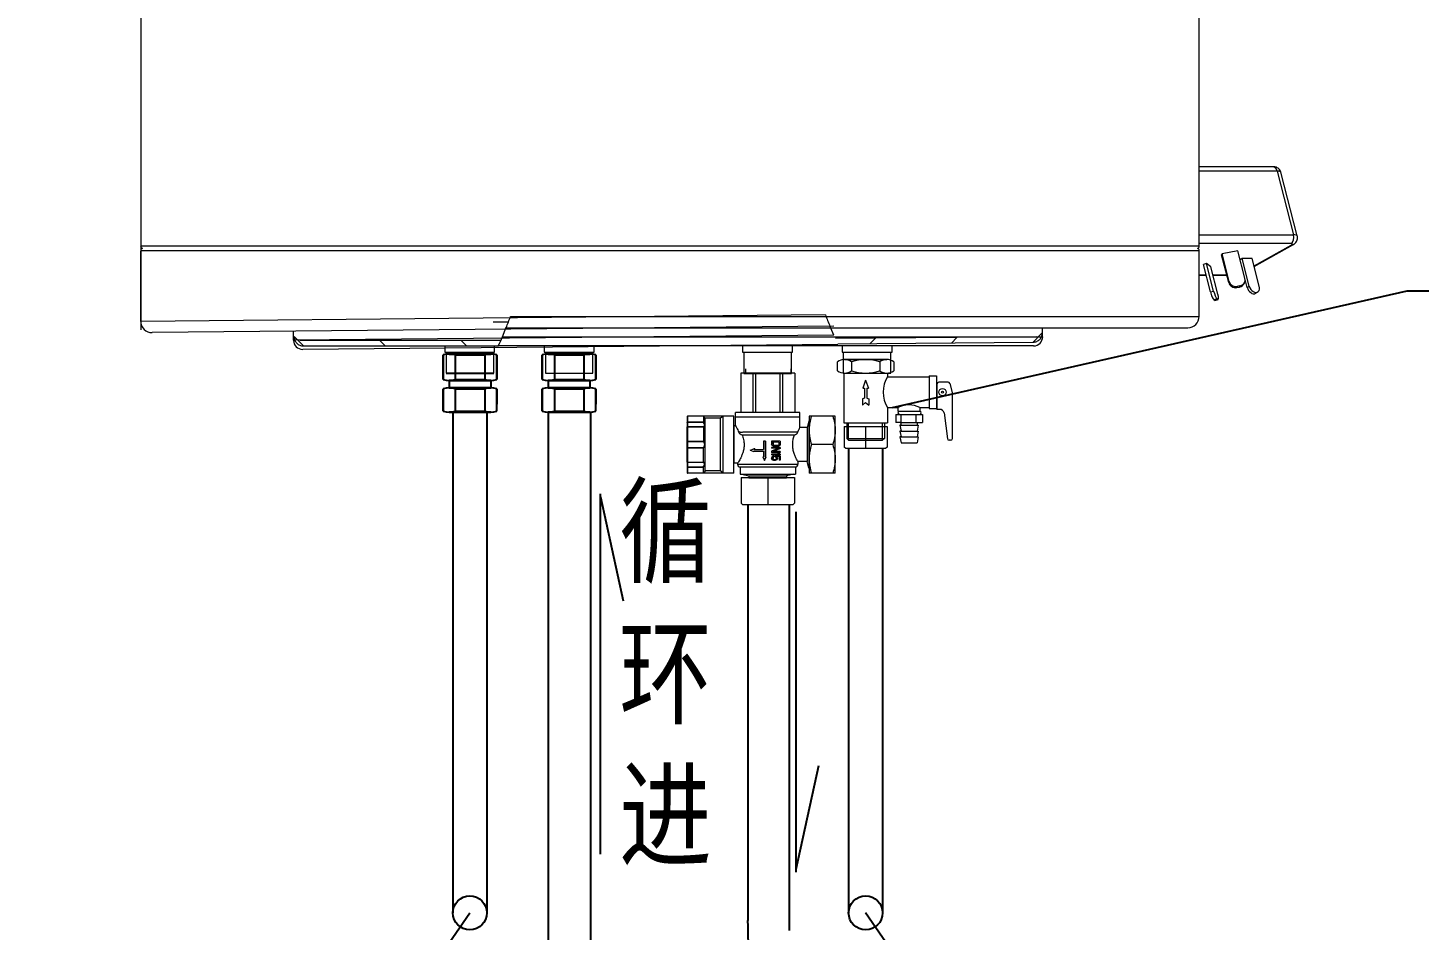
# Model space of a CAD drawing. Extents: x 27938 to 1507990, y 110129 to 923079.
# Drawn here: x 664140 to 668552, y 455730 to 458590 of the extents above; entities that cross this region are included whole.
import ezdxf

# ---------------------------------------------------------------- set-up
doc = ezdxf.new("R2010")
doc.units = 0
doc.header["$LTSCALE"] = 1000
doc.header["$MEASUREMENT"] = 0
doc.linetypes.add('CENTER', pattern=[50.8, 31.75, -6.35, 6.35, -6.35])
doc.linetypes.add('HIDDEN', pattern=[0.375, 0.25, -0.125])
for name, color, linetype in [('$TD_AUDIT_GENERATED_(2BA)', 7, 'Continuous'), ('$TD_AUDIT_GENERATED_(327)', 7, 'Continuous'), ('02___PRT_ALL_AXES', 7, 'Continuous'), ('3', 3, 'CENTER'), ('DEFAULT_2', 8, 'HIDDEN'), ('G1／2外丝循环热管', 7, 'Continuous'), ('TWT_TEXT', 7, 'Continuous'), ('三线漏电10A-2M', 7, 'Continuous'), ('太阳能', 252, 'Continuous'), ('实线层', 7, 'Continuous'), ('进出水斜面接头', 7, 'Continuous')]:
    doc.layers.add(name, color=color, linetype=linetype)
for name, color, linetype, lineweight in [('CAXA0', 7, 'Continuous', 70), ('细实线', 3, 'Continuous', 15), ('轮廓线', 7, 'Continuous', 40)]:
    doc.layers.add(name, color=color, linetype=linetype, lineweight=lineweight)
doc.styles.add('_TWT_DIM', font='', dxfattribs={"width": 0.8, "height": 3.5})
doc.styles.get('_TWT_DIM').set_extended_font_data('FangSong_GB2312')

# ---------------------------------------------------------------- blocks, each defined once
blk = doc.blocks.new('接头1')
at = {"layer": '太阳能', "color": 0, "linetype": 'ByBlock', "lineweight": -3, "ltscale": 100}
for p, q in [((-8.04, -0.48), (8.04, -0.48)), ((-8.04, -0.48), (-8.04, -13.86)), ((8.04, -0.48), (8.04, -13.86)), ((-11.3, -14.34), (-11.3, -18.28)), ((-8.04, -13.86), (8.04, -13.86)), ((11.3, -14.34), (11.3, -18.28)), ((-8.04, -18.77), (8.04, -18.77)), ((-8.04, -18.77), (-8.04, -31.03)), ((8.04, -18.77), (8.04, -31.03)), ((-8.04, -31.03), (8.04, -31.03))]:
    blk.add_line(p, q, dxfattribs=at)
for points in [[(-11.3, 0), (11.3, 0)], [(11.3, 0), (-11.3, 0)], [(-14.56, -13.86), (-14.56, -0.48)], [(-14.56, -0.48), (-14.56, -13.86)], [(14.56, -0.48), (14.56, -13.86)], [(14.56, -13.86), (14.56, -0.48)], [(11.3, -14.34), (-11.3, -14.34)], [(-11.3, -14.34), (11.3, -14.34)], [(-14.56, -31.03), (-14.56, -18.77)], [(-14.56, -18.77), (-14.56, -31.03)], [(-11.3, -18.28), (11.3, -18.28)], [(-11.3, -18.28), (11.3, -18.28)], [(11.3, -18.28), (-11.3, -18.28)], [(14.56, -18.77), (14.56, -27.19)], [(14.56, -31.03), (14.56, -18.77)], [(11.3, -31.52), (-11.3, -31.52)], [(-11.3, -31.52), (11.3, -31.52)]]:
    blk.add_lwpolyline(points, dxfattribs=at)
for centre, start, end in [((-11.3, -11.2), 73.08666, 106.91334), ((11.3, -11.2), 73.08666, 106.91334), ((-11.3, -3.14), 253.08666, 286.91334), ((11.3, -3.14), 253.08666, 286.91334), ((-11.3, -29.48), 73.08666, 106.91334), ((11.3, -29.48), 73.08666, 106.91334), ((-11.3, -20.32), 253.08666, 286.91334), ((11.3, -20.32), 253.08666, 286.91334)]:
    blk.add_arc(centre, 11.2, start, end, dxfattribs=at)

msp = doc.modelspace()

# ---------------------------------------------------------------- hatches: boundary and pattern name
at = {"layer": '$TD_AUDIT_GENERATED_(327)', "lineweight": 0}
h = msp.add_hatch(dxfattribs=at)
h.set_pattern_fill('LINE', color=0, scale=57.539569, angle=135, style=0)
h.set_pattern_definition([(135, (661091.37, 455562.7), (-129.18, -129.18), [])])
edge = h.paths.add_edge_path()
edge.add_line((665002.7, 457600.2), (665002.7, 457654.1))
edge.add_line((665002.7, 457654.1), (664984.7, 457654.1))
edge.add_line((664984.7, 457654.1), (664984.7, 457611))
edge.add_spline(control_points=[(664984.7, 457611), (664984.7, 457609.1), (664984.9, 457607.2), (664985.7, 457603.5), (664986.2, 457601.7), (664987.7, 457598.2), (664988.5, 457596.6), (664990.6, 457593.4), (664991.8, 457592), (664994.5, 457589.3), (664996, 457588.1), (664999.1, 457586), (665000.8, 457585.1), (665004.3, 457583.7), (665006.1, 457583.1), (665009.8, 457582.4), (665011.6, 457582.2), (665013.5, 457582.2)], knot_values=[0, 0, 0, 0, 0.125, 0.125, 0.25, 0.25, 0.375, 0.375, 0.5, 0.5, 0.625, 0.625, 0.75, 0.75, 0.875, 0.875, 1, 1, 1, 1], degree=3, periodic=0)
edge.add_line((665013.5, 457582.2), (665632, 457582.2))
edge.add_arc((664400.5, 458147.7), 1355.1, 335.3342, 336.1681)
edge.add_line((665640.1, 457600.2), (665002.7, 457600.2))
h = msp.add_hatch(dxfattribs=at)
h.set_pattern_fill('LINE', color=0, scale=57.539569, angle=135, style=0)
h.set_pattern_definition([(45.5408, (671268.26, 455610.72), (130.3935, -127.955), [])])
edge = h.paths.add_edge_path()
edge.add_line((667337.8, 457611.2), (667337.3, 457665.1))
edge.add_line((667337.3, 457665.1), (667355.3, 457665.3))
edge.add_line((667355.3, 457665.3), (667355.7, 457622.2))
edge.add_spline(control_points=[(667355.7, 457622.2), (667355.7, 457620.3), (667355.6, 457618.4), (667354.9, 457614.7), (667354.3, 457612.9), (667352.9, 457609.4), (667352.1, 457607.7), (667350, 457604.6), (667348.8, 457603.1), (667346.2, 457600.4), (667344.7, 457599.2), (667341.6, 457597.1), (667339.9, 457596.2), (667336.5, 457594.7), (667334.6, 457594.1), (667331, 457593.3), (667329.1, 457593.1), (667327.2, 457593.1)], knot_values=[0, 0, 0, 0, 0.125, 0.125, 0.25, 0.25, 0.375, 0.375, 0.5, 0.5, 0.625, 0.625, 0.75, 0.75, 0.875, 0.875, 1, 1, 1, 1], degree=3, periodic=0)
edge.add_line((667327.2, 457593.1), (666708.8, 457587.3))
edge.add_arc((667934.8, 458164.4), 1355.1, 204.3727, 205.2065, ccw=False)
edge.add_line((666700.5, 457605.2), (667337.8, 457611.2))

# ---------------------------------------------------------------- linework, layer by layer
at = {"layer": '$TD_AUDIT_GENERATED_(2BA)', "color": 0, "lineweight": 0}
for p, q in [((665781, 457495.9), (665932, 457495.9)), ((666725.5, 457495.9), (666876.6, 457495.9))]:
    msp.add_line(p, q, dxfattribs=at)
for centre, start, end in [((667934.8, 458164.4), 200.9255, 202.5565), ((664400.5, 458147.7), 337.9842, 339.6152)]:
    msp.add_arc(centre, 1355.1, start, end, dxfattribs=at)
at = {"layer": '$TD_AUDIT_GENERATED_(327)', "color": 0, "lineweight": 0}
for p, q in [((665662.2, 457657.7), (665615.5, 457657.7)), ((665644.8, 457611), (665657.2, 457641.1)), ((666695.7, 457615.9), (666683, 457645.9)), ((667357.8, 457611), (667357.8, 457639.7)), ((664982.7, 457599.8), (664982.5, 457628.5)), ((666695.7, 457615.9), (664982.7, 457599.8)), ((665002.7, 457600.2), (665640.1, 457600.2)), ((665644.8, 457611), (667357.8, 457611)), ((667337.8, 457611.2), (666700.5, 457605.2)), ((667327.2, 457593.1), (666708.8, 457587.3)), ((665011.8, 457571.3), (666708.8, 457587.3)), ((665013.5, 457582.2), (665632, 457582.2)), ((667329.1, 457582.2), (665632, 457582.2))]:
    msp.add_line(p, q, dxfattribs=at)
for centre, radius, start, end in [((665011.5, 457600), 28.8, 180.5408, 270.5408), ((664400.5, 458147.7), 1355.1, 335.3342, 336.6658), ((667329.1, 457611), 28.8, 270, 0)]:
    msp.add_arc(centre, radius, start, end, dxfattribs=at)
for points in [[(664984.7, 457611), (664984.7, 457609.1), (664984.9, 457607.2), (664985.7, 457603.5), (664986.2, 457601.7), (664987.7, 457598.2), (664988.5, 457596.6), (664990.6, 457593.4), (664991.8, 457592), (664994.5, 457589.3), (664996, 457588.1), (664999.1, 457586), (665000.8, 457585.1), (665004.3, 457583.7), (665006.1, 457583.1), (665009.8, 457582.4), (665011.6, 457582.2), (665013.5, 457582.2)], [(667355.7, 457622.2), (667355.7, 457620.3), (667355.6, 457618.4), (667354.9, 457614.7), (667354.3, 457612.9), (667352.9, 457609.4), (667352.1, 457607.7), (667350, 457604.6), (667348.8, 457603.1), (667346.2, 457600.4), (667344.7, 457599.2), (667341.6, 457597.1), (667339.9, 457596.2), (667336.5, 457594.7), (667334.6, 457594.1), (667331, 457593.3), (667329.1, 457593.1), (667327.2, 457593.1)]]:
    msp.add_open_spline(points, degree=3, knots=[0, 0, 0, 0, 0.125, 0.125, 0.25, 0.25, 0.375, 0.375, 0.5, 0.5, 0.625, 0.625, 0.75, 0.75, 0.875, 0.875, 1, 1, 1, 1], dxfattribs=at)
at = {"color": 0, "ltscale": 9}
for p, q in [((666881.9, 457386.6), (668513.9, 457756.5)), ((668513.8, 457756.5), (671881.7, 457756.5))]:
    msp.add_line(p, q, dxfattribs=at)
at = {"color": 0, "lineweight": 0}
for p, q in [((666707.5, 457503.5), (666707.5, 457531.5)), ((666729.8, 457539.1), (666863.3, 457539.1)), ((666752, 457531.5), (666752, 457503.5)), ((666841.1, 457531.5), (666841.1, 457503.5)), ((666885.6, 457531.5), (666885.6, 457503.5)), ((666727.5, 457496), (666727.5, 457337.7)), ((666729.8, 457495.9), (666863.3, 457495.9)), ((666796.5, 457473.2), (666787.9, 457448.4)), ((666796.5, 457473.2), (666805.2, 457448.4)), ((666865.6, 457496), (666865.6, 457484.4)), ((666865.6, 457484.4), (666997.9, 457484.4)), ((666997.9, 457487.3), (666997.9, 457484.4)), ((666997.9, 457487.3), (667020.9, 457487.3)), ((666997.9, 457484.4), (666997.9, 457383.7)), ((667020.9, 457487.3), (667020.9, 457383.7)), ((667022.3, 457461.4), (667022.3, 457380.8)), ((667058.1, 457467.1), (667028.1, 457467.1)), ((667063.7, 457462.7), (667071.8, 457429.7)), ((666793.1, 457416.8), (666786.8, 457413.9)), ((666786.8, 457413.9), (666786.8, 457393.8)), ((666787.9, 457448.4), (666793.1, 457448.4)), ((666793.1, 457448.4), (666793.1, 457416.8)), ((666800, 457448.4), (666805.2, 457448.4)), ((666800, 457448.4), (666800, 457416.8)), ((666800, 457416.8), (666806.3, 457413.9)), ((666806.3, 457413.9), (666806.3, 457393.8)), ((667071.8, 457343.1), (667071.8, 457429.7)), ((666796.5, 457402.4), (666786.8, 457393.8)), ((666796.5, 457402.4), (666806.3, 457393.8)), ((666865.6, 457386.6), (666898.3, 457386.6)), ((666865.6, 457386.6), (666865.6, 457337.7)), ((666898.3, 457375.1), (666960.2, 457375.1)), ((666957.6, 457375.1), (666968.7, 457375.1)), ((666968.9, 457386.6), (666997.9, 457386.6)), ((666997.9, 457383.7), (667020.9, 457383.7)), ((667031.5, 457380.8), (667022.3, 457380.8)), ((667045.5, 457370.2), (667055.7, 457288)), ((666727.5, 457337.7), (666739.9, 457337.7)), ((666737, 457337.7), (666865.6, 457337.7)), ((666737, 457337.7), (666737, 457288.8)), ((666856.1, 457337.7), (666856.1, 457288.8)), ((666892.2, 457364.2), (666892.2, 457339.5)), ((666892.2, 457364.2), (666908.6, 457364.2)), ((666906, 457339.5), (666892.2, 457339.5)), ((666905.4, 457330.3), (666908.9, 457311.9)), ((666908.6, 457330.3), (666905.4, 457330.3)), ((666906, 457339.5), (666957.2, 457339.5)), ((666908.6, 457364.2), (666908.6, 457330.3)), ((666908.6, 457364.2), (666954.6, 457364.2)), ((666908.6, 457330.3), (666959.8, 457330.3)), ((666954.6, 457364.2), (666977.1, 457364.2)), ((666955.6, 457364.2), (666955.6, 457339.5)), ((666957.2, 457339.5), (666977.1, 457339.5)), ((666963, 457330.3), (666959.5, 457311.9)), ((666959.8, 457339.5), (666959.8, 457330.3)), ((666959.8, 457330.3), (666963, 457330.3)), ((666977.1, 457364.2), (666977.1, 457339.5)), ((667071.8, 457288.8), (667071.8, 457343.1)), ((666742.7, 457283), (666737, 457288.8)), ((666737, 457288.8), (666856.1, 457288.8)), ((666742.7, 457283), (666850.3, 457283)), ((666856.1, 457288.8), (666850.3, 457283)), ((666905.4, 457311.9), (666908.9, 457293.4)), ((666908.9, 457311.9), (666905.4, 457311.9)), ((666908.9, 457293.4), (666905.4, 457293.4)), ((666905.4, 457293.4), (666908.9, 457275)), ((666908.9, 457311.9), (666959.5, 457311.9)), ((666908.9, 457293.4), (666959.5, 457293.4)), ((666963, 457311.9), (666959.5, 457293.4)), ((666959.5, 457311.9), (666963, 457311.9)), ((666959.5, 457293.4), (666963, 457293.4)), ((666963, 457293.4), (666959.5, 457275)), ((667066, 457283), (667061.4, 457283)), ((666908.9, 457275), (666959.5, 457275))]:
    msp.add_line(p, q, dxfattribs=at)
at = {"color": 7, "lineweight": 0}
for p, q in [((666400.7, 457495.9), (666400.7, 457371.2)), ((666571.8, 457495.9), (666400.7, 457495.9)), ((666439.2, 457495.9), (666439.2, 457371.2)), ((666447.8, 457495.9), (666447.8, 457371.2)), ((666524.8, 457495.9), (666524.8, 457371.2)), ((666533.3, 457495.9), (666533.3, 457371.2)), ((666571.8, 457495.9), (666571.8, 457371.2)), ((666231.2, 457358.1), (666231.2, 457324.9)), ((666231.2, 457213.4), (666231.2, 457324.9)), ((666232.3, 457326), (666232.3, 457338.4)), ((666232.9, 457339), (666232.9, 457359.8)), ((666282.1, 457340.1), (666232.9, 457340.1)), ((666281.6, 457339), (666232.9, 457339)), ((666232.9, 457326.1), (666281.7, 457326.1)), ((666232.9, 457278.3), (666232.9, 457326.1)), ((666232.9, 457325.7), (666282.1, 457325.7)), ((666281.6, 457339), (666282.1, 457340.1)), ((666281.7, 457326.1), (666281.8, 457326.1)), ((666282, 457325.9), (666282.1, 457325.7)), ((666282.2, 457340.2), (666282.1, 457340.1)), ((666282.1, 457325.7), (666282.2, 457325.5)), ((666344.5, 457359.5), (666282.2, 457359.5)), ((666287.8, 457352.5), (666282.2, 457359.5)), ((666282.2, 457359.5), (666282.2, 457340.2)), ((666282.2, 457325.5), (666282.2, 457279.5)), ((666282.9, 457325.9), (666282.9, 457325.9)), ((666336, 457352.5), (666287.8, 457352.5)), ((666287.8, 457185.7), (666287.8, 457352.5)), ((666344.5, 457359.5), (666336, 457352.5)), ((666336, 457185.7), (666336, 457352.5)), ((666344.5, 457178.7), (666344.5, 457359.5)), ((666616.7, 457344.1), (666611, 457323)), ((666616.7, 457344.1), (666616.7, 457194.2)), ((666617.2, 457359.8), (666617.2, 457178.4)), ((666700, 457359.8), (666617.2, 457359.8)), ((666700, 457178.4), (666700, 457359.8)), ((666398.7, 457308.6), (666394.3, 457308.6)), ((666405.1, 457300.3), (666571.1, 457300.3)), ((666565.7, 457308.5), (666406.7, 457308.5)), ((666565.8, 457308.5), (666565.7, 457308.5)), ((666573.7, 457308.5), (666565.8, 457308.5)), ((666581.5, 457308.6), (666573.7, 457308.5)), ((666611, 457323), (666588.3, 457323)), ((666611, 457323), (666611, 457215.3)), ((666232.3, 457260.4), (666232.3, 457277.9)), ((666282.1, 457279.3), (666232.9, 457279.3)), ((666281.6, 457278.3), (666232.9, 457278.3)), ((666232.9, 457260), (666281.6, 457260)), ((666232.9, 457212.2), (666232.9, 457260)), ((666232.9, 457258.9), (666282.1, 457258.9)), ((666282.2, 457279.5), (666282.1, 457279.3)), ((666282.1, 457258.9), (666282.2, 457258.7)), ((666282.2, 457212.8), (666282.2, 457258.7)), ((666430.4, 457251.4), (666442.5, 457255.9)), ((666430.4, 457251.4), (666442.5, 457247)), ((666444.9, 457255.9), (666442.5, 457255.9)), ((666442.5, 457255.9), (666442.5, 457254)), ((666442.5, 457254), (666473.1, 457254)), ((666442.5, 457248.9), (666473.1, 457248.9)), ((666442.5, 457248.9), (666442.5, 457247)), ((666444.9, 457247), (666442.5, 457247)), ((666444.9, 457255.9), (666444.9, 457254)), ((666444.9, 457248.9), (666444.9, 457247)), ((666478.9, 457279.6), (666473.1, 457279.6)), ((666473.1, 457279.6), (666473.1, 457254)), ((666473.1, 457248.9), (666473.1, 457230.5)), ((666478.5, 457279.6), (666478.5, 457230.5)), ((666478.9, 457279.6), (666478.9, 457230.5)), ((666498.2, 457279.6), (666498.2, 457270.1)), ((666525.9, 457279.6), (666498.2, 457279.6)), ((666498.7, 457268.1), (666498.2, 457270.1)), ((666498.2, 457260.5), (666498.2, 457258.1)), ((666525.9, 457260.5), (666498.2, 457260.5)), ((666521.7, 457258.1), (666498.2, 457258.1)), ((666521.7, 457258.1), (666498.2, 457248.1)), ((666498.2, 457248.1), (666498.2, 457244.5)), ((666525.9, 457244.5), (666498.2, 457244.5)), ((666498.2, 457239), (666498.2, 457236.6)), ((666520.6, 457239), (666498.2, 457239)), ((666525.9, 457236.6), (666498.2, 457236.6)), ((666499.9, 457266.5), (666498.7, 457268.1)), ((666502.2, 457264.9), (666499.9, 457266.5)), ((666501.6, 457277.2), (666501.6, 457270.1)), ((666521.7, 457277.2), (666501.6, 457277.2)), ((666502.2, 457268.5), (666501.6, 457270.1)), ((666503.6, 457270.1), (666501.6, 457270.1)), ((666503.3, 457267.3), (666502.2, 457268.5)), ((666504.2, 457268.5), (666502.2, 457268.5)), ((666504.5, 457264.1), (666502.2, 457264.9)), ((666525.2, 457256.9), (666502.2, 457246.9)), ((666525.9, 457246.9), (666502.2, 457246.9)), ((666505.1, 457266.5), (666503.3, 457267.3)), ((666505.3, 457267.3), (666503.3, 457267.3)), ((666503.6, 457277.2), (666503.6, 457270.1)), ((666504.2, 457268.5), (666503.6, 457270.1)), ((666505.3, 457267.3), (666504.2, 457268.5)), ((666525.9, 457256.9), (666504.2, 457246.9)), ((666507.4, 457263.7), (666504.5, 457264.1)), ((666507.4, 457266.1), (666505.1, 457266.5)), ((666506.9, 457266.5), (666505.1, 457266.5)), ((666506.9, 457266.5), (666505.3, 457267.3)), ((666509.1, 457266.1), (666506.9, 457266.5)), ((666516, 457266.1), (666507.4, 457266.1)), ((666517.2, 457263.7), (666507.4, 457263.7)), ((666518.3, 457266.5), (666516, 457266.1)), ((666518.9, 457264.1), (666516, 457263.7)), ((666520.6, 457239), (666516.6, 457241.4)), ((666522.1, 457241.4), (666516.6, 457241.4)), ((666519.9, 457264.1), (666517.2, 457263.7)), ((666520, 457267.3), (666518.3, 457266.5)), ((666521.2, 457264.9), (666518.9, 457264.1)), ((666519.9, 457264.1), (666518.9, 457264.1)), ((666522.1, 457264.9), (666519.9, 457264.1)), ((666521.2, 457268.5), (666520, 457267.3)), ((666521.7, 457270.1), (666521.2, 457268.5)), ((666523.5, 457266.5), (666521.2, 457264.9)), ((666522.1, 457264.9), (666521.2, 457264.9)), ((666525.2, 457239), (666521.2, 457241.4)), ((666521.7, 457277.2), (666521.7, 457270.1)), ((666524.3, 457266.5), (666522.1, 457264.9)), ((666525.9, 457239), (666522.1, 457241.4)), ((666524.6, 457268.1), (666523.5, 457266.5)), ((666524.3, 457266.5), (666523.5, 457266.5)), ((666525.3, 457268.1), (666524.3, 457266.5)), ((666525.2, 457270.1), (666524.6, 457268.1)), ((666525.3, 457268.1), (666524.6, 457268.1)), ((666525.2, 457279.6), (666525.2, 457270.1)), ((666525.9, 457270.1), (666525.2, 457270.1)), ((666525.2, 457260.5), (666525.2, 457256.9)), ((666525.9, 457256.9), (666525.2, 457256.9)), ((666525.2, 457246.9), (666525.2, 457244.5)), ((666525.9, 457239), (666525.2, 457239)), ((666525.2, 457239), (666525.2, 457236.6)), ((666525.9, 457270.1), (666525.3, 457268.1)), ((666525.9, 457279.6), (666525.9, 457270.1)), ((666525.9, 457260.5), (666525.9, 457256.9)), ((666525.9, 457246.9), (666525.9, 457244.5)), ((666525.9, 457239), (666525.9, 457236.6)), ((666692.3, 457269.1), (666624.9, 457269.1)), ((666231.2, 457213.4), (666231.2, 457180.1)), ((666232.3, 457199.9), (666232.3, 457212.2)), ((666282.1, 457212.6), (666232.9, 457212.6)), ((666281.7, 457212.2), (666232.9, 457212.2)), ((666232.9, 457199.2), (666281.6, 457199.2)), ((666232.9, 457178.4), (666232.9, 457199.2)), ((666232.9, 457198.2), (666282.1, 457198.2)), ((666281.6, 457199.2), (666282.1, 457198.2)), ((666281.7, 457212.2), (666281.8, 457212.2)), ((666282, 457212.3), (666282.1, 457212.6)), ((666282.2, 457212.8), (666282.1, 457212.6)), ((666282.1, 457198.2), (666282.2, 457198)), ((666282.2, 457178.7), (666282.2, 457198)), ((666282.9, 457212.3), (666282.9, 457212.3)), ((666390.7, 457209.9), (666390.7, 457206.7)), ((666390.7, 457206.7), (666581.8, 457206.7)), ((666398.4, 457198.3), (666574.1, 457198.3)), ((666398.4, 457198.3), (666398.4, 457175.6)), ((666471.1, 457230.5), (666473.1, 457230.5)), ((666471.1, 457230.5), (666475.8, 457219.1)), ((666475.8, 457219.1), (666480.5, 457230.5)), ((666476.4, 457219.1), (666475.8, 457219.1)), ((666476.4, 457219.1), (666480.8, 457230.5)), ((666480.8, 457230.5), (666478.5, 457230.5)), ((666498.7, 457229.4), (666498.2, 457227.4)), ((666498.2, 457227.4), (666498.2, 457225)), ((666498.7, 457223), (666498.2, 457225)), ((666500.5, 457231.4), (666498.7, 457229.4)), ((666500.5, 457221), (666498.7, 457223)), ((666502.8, 457232.6), (666500.5, 457231.4)), ((666502.8, 457219.8), (666500.5, 457221)), ((666501.6, 457229), (666501, 457227.4)), ((666503.1, 457227.4), (666501, 457227.4)), ((666501, 457227.4), (666501, 457225)), ((666501.6, 457223.4), (666501, 457225)), ((666503.1, 457225), (666501, 457225)), ((666502.8, 457230.2), (666501.6, 457229)), ((666503.6, 457229), (666501.6, 457229)), ((666502.8, 457222.2), (666501.6, 457223.4)), ((666503.6, 457223.4), (666501.6, 457223.4)), ((666505.1, 457233.4), (666502.8, 457232.6)), ((666505.1, 457231), (666502.8, 457230.2)), ((666504.7, 457230.2), (666502.8, 457230.2)), ((666504.5, 457221.4), (666502.8, 457222.2)), ((666504.7, 457222.2), (666502.8, 457222.2)), ((666505.6, 457219), (666502.8, 457219.8)), ((666503.6, 457229), (666503.1, 457227.4)), ((666503.1, 457227.4), (666503.1, 457225)), ((666503.6, 457223.4), (666503.1, 457225)), ((666504.7, 457230.2), (666503.6, 457229)), ((666504.7, 457222.2), (666503.6, 457223.4)), ((666506.2, 457221), (666504.5, 457221.4)), ((666506.3, 457221.4), (666504.5, 457221.4)), ((666506.9, 457231), (666504.7, 457230.2)), ((666506.3, 457221.4), (666504.7, 457222.2)), ((666506.9, 457233.4), (666505.1, 457233.4)), ((666505.1, 457233.4), (666505.1, 457231)), ((666506.9, 457231), (666505.1, 457231)), ((666509.6, 457219), (666505.6, 457219)), ((666507.4, 457221), (666506.2, 457221)), ((666507.7, 457221.1), (666506.3, 457221.4)), ((666506.9, 457233.4), (666506.9, 457231)), ((666509.1, 457221.4), (666507.4, 457221)), ((666510.8, 457219.8), (666507.9, 457219)), ((666510.8, 457222.2), (666509.1, 457221.4)), ((666512.3, 457219.8), (666509.6, 457219)), ((666525.9, 457233.4), (666510.2, 457233.4)), ((666510.2, 457233.4), (666510.2, 457230.6)), ((666512, 457229), (666510.2, 457230.6)), ((666512, 457223.4), (666510.8, 457222.2)), ((666513.1, 457221), (666510.8, 457219.8)), ((666512.3, 457219.8), (666510.8, 457219.8)), ((666512.5, 457227.4), (666512, 457229)), ((666512.5, 457225), (666512, 457223.4)), ((666514.5, 457221), (666512.3, 457219.8)), ((666512.5, 457227.4), (666512.5, 457225)), ((666522.3, 457231.4), (666513.1, 457231.4)), ((666514.8, 457229.4), (666513.1, 457231.4)), ((666514.8, 457223), (666513.1, 457221)), ((666514.5, 457221), (666513.1, 457221)), ((666516.1, 457229.4), (666514.5, 457231.4)), ((666516.1, 457223), (666514.5, 457221)), ((666516.1, 457229.4), (666514.8, 457229.4)), ((666515.4, 457227.4), (666514.8, 457229.4)), ((666515.4, 457225), (666514.8, 457223)), ((666516.1, 457223), (666514.8, 457223)), ((666516.7, 457227.4), (666515.4, 457227.4)), ((666515.4, 457227.4), (666515.4, 457225)), ((666516.7, 457225), (666515.4, 457225)), ((666516.7, 457227.4), (666516.1, 457229.4)), ((666516.7, 457225), (666516.1, 457223)), ((666516.7, 457227.4), (666516.7, 457225)), ((666522.3, 457231.4), (666522.3, 457219.8)), ((666525.9, 457219.8), (666522.3, 457219.8)), ((666525.2, 457233.4), (666525.2, 457219.8)), ((666525.9, 457233.4), (666525.9, 457219.8)), ((666574.1, 457198.3), (666574.1, 457175.6)), ((666581.8, 457215.3), (666581.8, 457206.7)), ((666611, 457215.3), (666581.8, 457215.3)), ((666616.7, 457194.2), (666611, 457215.3)), ((666287.8, 457185.7), (666282.2, 457178.7)), ((666344.5, 457178.7), (666282.2, 457178.7)), ((666336, 457185.7), (666287.8, 457185.7)), ((666344.5, 457178.7), (666336, 457185.7)), ((666404.1, 457175.6), (666426.7, 457169.9)), ((666426.7, 457169.9), (666545.8, 457169.9)), ((666426.7, 457169.9), (666426.7, 457164.2)), ((666426.7, 457164.2), (666545.8, 457164.2)), ((666568.5, 457175.6), (666545.8, 457169.9)), ((666545.8, 457169.9), (666545.8, 457164.2)), ((666700, 457178.4), (666617.2, 457178.4))]:
    msp.add_line(p, q, dxfattribs=at)
at = {"color": 0, "lineweight": 0, "ltscale": 0.5}
for p, q in [((666898.3, 457386.6), (666898.3, 457375.1)), ((666968.7, 457386.6), (666968.7, 457375.1))]:
    msp.add_line(p, q, dxfattribs=at)
at = {"color": 7, "lineweight": 0}
for points in [[(666231.2, 457324.9), (666231.2, 457325.2), (666231.4, 457325.5), (666231.6, 457325.8), (666231.9, 457325.9), (666232.1, 457326), (666232.4, 457326.1), (666232.7, 457326.1), (666232.9, 457326.1)], [(666281.8, 457326.1), (666282.3, 457326), (666282.9, 457325.9)], [(666232.9, 457212.2), (666232.7, 457212.2), (666232.4, 457212.2), (666232.1, 457212.2), (666231.8, 457212.3), (666231.6, 457212.5), (666231.4, 457212.7), (666231.2, 457213), (666231.2, 457213.4)], [(666282.9, 457212.3), (666282.3, 457212.3), (666281.8, 457212.2)]]:
    msp.add_lwpolyline(points, dxfattribs=at)
at = {"color": 0, "lineweight": 0}
for radius in [11.5, 2.88]:
    msp.add_circle((667040.1, 457435.5), radius, dxfattribs=at)
for centre, radius, start, end in [((666729.8, 457502.6), 36.5, 52.3965, 127.6035), ((666729.8, 457532.4), 36.5, 232.3965, 307.6035), ((666796.5, 457404.5), 134.5, 70.6782, 109.3218), ((666796.5, 457630.4), 134.5, 250.6782, 289.3218), ((666863.3, 457502.6), 36.5, 52.3965, 127.6035), ((666863.3, 457532.4), 36.5, 232.3965, 307.6035), ((666950.3, 457435.5), 97.9, 150.012, 209.988), ((667028.1, 457461.4), 5.75, 90, 180), ((667058.1, 457461.4), 5.75, 13.8287, 90), ((666933.5, 457319.1), 76.1, 62.4208, 117.5792), ((666967.2, 457369.6), 5.64, 286.7175, 74.8046), ((667031.5, 457366.4), 14.4, 15.0701, 90), ((667061.4, 457288.8), 5.75, 180, 270), ((667066, 457288.8), 5.75, 270, 0)]:
    msp.add_arc(centre, radius, start, end, dxfattribs=at)
at = {"color": 7, "lineweight": 0}
for centre, radius, start, end in [((666232.9, 457358.1), 1.7, 90, 180), ((666405.7, 458204.8), 896.2, 269.5505, 270.0589), ((666399.2, 457206.7), 8.5, 180, 264.2608), ((666573.3, 457206.7), 8.5, 275.7392, 0), ((666232.9, 457180.1), 1.7, 180, 270)]:
    msp.add_arc(centre, radius, start, end, dxfattribs=at)
at = {"color": 0, "lineweight": 0, "extrusion": (0, 0, -1)}
msp.add_ellipse((666904.2, 457369.6), major_axis=(0, 5.33), ratio=0.821044, start_param=3.061841, end_param=6.362936, dxfattribs=at)
at = {"color": 7, "lineweight": 0}
for points, knots in [([(666231.2, 457338.5), (666231.2, 457338.7), (666231.2, 457339.1), (666231.6, 457339.6), (666232.2, 457340), (666232.6, 457340.1), (666232.9, 457340.1)], [0, 0, 0, 0, 0.237291, 0.481603, 0.736752, 1, 1, 1, 1]), ([(666231.2, 457338.5), (666231.2, 457338.5), (666231.2, 457338.5), (666231.2, 457338.5), (666231.4, 457338.5), (666231.6, 457338.4), (666231.9, 457338.4), (666232.1, 457338.4), (666232.3, 457338.4)], [0, 0, 0, 0, 0.026976, 0.085989, 0.178739, 0.302157, 0.62268, 1, 1, 1, 1]), ([(666232.9, 457325.7), (666232.6, 457325.7), (666232.3, 457325.6), (666231.9, 457325.5), (666231.7, 457325.4), (666231.4, 457325.3), (666231.2, 457325.1), (666231.2, 457325), (666231.2, 457324.9)], [0, 0, 0, 0, 0.327842, 0.47923, 0.616495, 0.736879, 0.839483, 1, 1, 1, 1]), ([(666232.9, 457339), (666232.8, 457339), (666232.6, 457339), (666232.4, 457338.8), (666232.3, 457338.6), (666232.3, 457338.4)], [0, 0, 0, 0, 0.252892, 0.50505, 1, 1, 1, 1]), ([(666286.1, 457329.9), (666286.1, 457330.7), (666285.7, 457332.3), (666284.6, 457334.6), (666283.2, 457336.8), (666282.2, 457338.3), (666281.6, 457339)], [0, 0, 0, 0, 0.222137, 0.472559, 0.735363, 1, 1, 1, 1]), ([(666281.8, 457326.1), (666281.8, 457326.1), (666281.9, 457326), (666282, 457326), (666282, 457325.9)], [0, 0, 0, 0, 0.229322, 1, 1, 1, 1]), ([(666287, 457329.7), (666287, 457330.6), (666286.5, 457332.4), (666285.4, 457335), (666283.9, 457337.7), (666282.8, 457339.4), (666282.2, 457340.2)], [0, 0, 0, 0, 0.222037, 0.472713, 0.735832, 1, 1, 1, 1]), ([(666282.2, 457325.5), (666282.5, 457325.4), (666283.2, 457325.3), (666284.1, 457325.2), (666285, 457325.4), (666285.8, 457325.8), (666286.5, 457326.5), (666286.9, 457327.4), (666287.1, 457328.5), (666287.1, 457329.3), (666287, 457329.7)], [0, 0, 0, 0, 0.130219, 0.250305, 0.362016, 0.469363, 0.579063, 0.699665, 0.838702, 1, 1, 1, 1]), ([(666282.9, 457325.9), (666283.4, 457325.9), (666284.1, 457326), (666284.9, 457326.4), (666285.4, 457326.9), (666285.8, 457327.4), (666286.1, 457328.2), (666286.2, 457329), (666286.2, 457329.6), (666286.1, 457329.9)], [0, 0, 0, 0, 0.235168, 0.346094, 0.456718, 0.572262, 0.698522, 0.840338, 1, 1, 1, 1]), ([(666384.2, 457328.4), (666385.2, 457326.6), (666388.9, 457320.2), (666392.2, 457313.5), (666394.3, 457308.6)], [0, 0, 0, 0, 0.275465, 1, 1, 1, 1]), ([(666624.9, 457359.8), (666622.6, 457352.5), (666619.7, 457341.2), (666617.6, 457326), (666617.2, 457318.3), (666617.2, 457314.5)], [0, 0, 0, 0, 0.501439, 0.750965, 1, 1, 1, 1]), ([(666692.3, 457359.8), (666694.7, 457352.5), (666697.6, 457341.2), (666699.6, 457326), (666700, 457318.3), (666700, 457314.5)], [0, 0, 0, 0, 0.501439, 0.750965, 1, 1, 1, 1]), ([(666394.3, 457308.5), (666394.7, 457307.6), (666395.9, 457305.7), (666399.1, 457302.4), (666402.5, 457300.8), (666404.9, 457300.3)], [0, 0, 0, 0, 0.225457, 0.470621, 1, 1, 1, 1]), ([(666404.9, 457300.3), (666404.9, 457300.3), (666405, 457300.3), (666405.1, 457300.3), (666405.1, 457300.3)], [0, 0, 0, 0, 0.498698, 1, 1, 1, 1]), ([(666405.1, 457300.3), (666406.9, 457295.5), (666409.3, 457288), (666411, 457277.4), (666411.3, 457271.9), (666411.3, 457269.1)], [0, 0, 0, 0, 0.48171, 0.738338, 1, 1, 1, 1]), ([(666581.8, 457215.3), (666581.4, 457216), (666579.9, 457218.6), (666577, 457224.2), (666572.8, 457233.1), (666568.6, 457244.6), (666565.5, 457258.2), (666564.8, 457272.9), (666566.8, 457287.1), (666569.6, 457296.1), (666571.1, 457300.3)], [0, 0, 0, 0, 0.026763, 0.102133, 0.215426, 0.356178, 0.515583, 0.683906, 0.849037, 1, 1, 1, 1]), ([(666571.1, 457300.3), (666573.5, 457300.8), (666576.9, 457302.5), (666580, 457305.8), (666581.1, 457307.7), (666581.5, 457308.6)], [0, 0, 0, 0, 0.539959, 0.782499, 1, 1, 1, 1]), ([(666581.5, 457308.6), (666583, 457312.2), (666585.2, 457317), (666587.7, 457321.7), (666588.3, 457323)], [0, 0, 0, 0, 0.730654, 1, 1, 1, 1]), ([(666617.2, 457314.5), (666617.2, 457310.6), (666617.6, 457303), (666619.7, 457287.7), (666622.6, 457276.5), (666624.9, 457269.1)], [0, 0, 0, 0, 0.249035, 0.498561, 1, 1, 1, 1]), ([(666700, 457314.5), (666700, 457310.6), (666699.6, 457303), (666697.6, 457287.7), (666694.7, 457276.5), (666692.3, 457269.1)], [0, 0, 0, 0, 0.249035, 0.498561, 1, 1, 1, 1]), ([(666231.2, 457278.8), (666231.2, 457278.9), (666231.3, 457279), (666231.4, 457279.1), (666231.7, 457279.2), (666231.9, 457279.2), (666232.3, 457279.3), (666232.6, 457279.3), (666232.9, 457279.3)], [0, 0, 0, 0, 0.129499, 0.225923, 0.346115, 0.488082, 0.648041, 1, 1, 1, 1]), ([(666231.2, 457278.8), (666231.2, 457278.7), (666231.2, 457278.4), (666231.5, 457278.1), (666231.9, 457277.9), (666232.1, 457277.9), (666232.3, 457277.9)], [0, 0, 0, 0, 0.220039, 0.458702, 0.72146, 1, 1, 1, 1]), ([(666231.2, 457259.5), (666231.2, 457259.6), (666231.2, 457259.8), (666231.5, 457260.1), (666231.9, 457260.3), (666232.1, 457260.4), (666232.3, 457260.3)], [0, 0, 0, 0, 0.220052, 0.458717, 0.721458, 1, 1, 1, 1]), ([(666232.9, 457258.9), (666232.6, 457258.9), (666232.2, 457259), (666231.8, 457259), (666231.4, 457259.2), (666231.3, 457259.3), (666231.2, 457259.4), (666231.2, 457259.5)], [0, 0, 0, 0, 0.351785, 0.653576, 0.773826, 0.870333, 1, 1, 1, 1]), ([(666232.9, 457278.3), (666232.8, 457278.3), (666232.6, 457278.3), (666232.4, 457278.2), (666232.3, 457278.1), (666232.3, 457278), (666232.3, 457277.9)], [0, 0, 0, 0, 0.303713, 0.575521, 0.802454, 1, 1, 1, 1]), ([(666232.3, 457260.4), (666232.3, 457260.3), (666232.3, 457260.2), (666232.4, 457260.1), (666232.6, 457260), (666232.8, 457260), (666232.9, 457260)], [0, 0, 0, 0, 0.197977, 0.424389, 0.696079, 1, 1, 1, 1]), ([(666281.6, 457278.3), (666281.8, 457278.4), (666282, 457278.7), (666282.1, 457279.1), (666282.1, 457279.3)], [0, 0, 0, 0, 0.455896, 1, 1, 1, 1]), ([(666286.2, 457269.2), (666286.2, 457270.1), (666285.9, 457272), (666284.9, 457274.6), (666283.4, 457276.7), (666282.3, 457277.8), (666281.6, 457278.3)], [0, 0, 0, 0, 0.275569, 0.536454, 0.77751, 1, 1, 1, 1]), ([(666281.6, 457260), (666282.3, 457260.5), (666283.5, 457261.6), (666284.9, 457263.7), (666285.9, 457266.3), (666286.2, 457268.2), (666286.2, 457269.2)], [0, 0, 0, 0, 0.222326, 0.463381, 0.724379, 1, 1, 1, 1]), ([(666281.6, 457260), (666281.8, 457259.8), (666282, 457259.5), (666282.1, 457259.1), (666282.1, 457258.9)], [0, 0, 0, 0, 0.455901, 1, 1, 1, 1]), ([(666287.1, 457269.2), (666287.1, 457270.3), (666286.8, 457272.4), (666285.7, 457275.3), (666284.2, 457277.7), (666282.9, 457279), (666282.2, 457279.5)], [0, 0, 0, 0, 0.278673, 0.541432, 0.781703, 1, 1, 1, 1]), ([(666282.2, 457258.7), (666283.6, 457259.8), (666285.4, 457262.2), (666286.8, 457265.9), (666287.1, 457268.1), (666287.1, 457269.2)], [0, 0, 0, 0, 0.456993, 0.720574, 1, 1, 1, 1]), ([(666624.9, 457269.1), (666622.6, 457261.8), (666619.7, 457250.5), (666617.6, 457235.3), (666617.2, 457227.6), (666617.2, 457223.8)], [0, 0, 0, 0, 0.501439, 0.750965, 1, 1, 1, 1]), ([(666692.3, 457269.1), (666694.7, 457261.8), (666697.6, 457250.5), (666699.6, 457235.3), (666700, 457227.6), (666700, 457223.8)], [0, 0, 0, 0, 0.501439, 0.750965, 1, 1, 1, 1]), ([(666231.2, 457213.4), (666231.2, 457213.4), (666231.2, 457213.3), (666231.2, 457213.2), (666231.2, 457213.1)], [0, 0, 0, 0, 0.236609, 1, 1, 1, 1]), ([(666231.2, 457213.1), (666231.3, 457213.1), (666231.5, 457212.9), (666232, 457212.7), (666232.5, 457212.6), (666232.9, 457212.6)], [0, 0, 0, 0, 0.184754, 0.420802, 1, 1, 1, 1]), ([(666231.2, 457199.7), (666231.2, 457199.7), (666231.2, 457199.8), (666231.2, 457199.8), (666231.4, 457199.8), (666231.6, 457199.8), (666231.9, 457199.8), (666232.1, 457199.8), (666232.3, 457199.8)], [0, 0, 0, 0, 0.026979, 0.085967, 0.178678, 0.302057, 0.622548, 1, 1, 1, 1]), ([(666232.9, 457198.2), (666232.6, 457198.2), (666232.2, 457198.3), (666231.6, 457198.6), (666231.2, 457199.1), (666231.2, 457199.5), (666231.2, 457199.7)], [0, 0, 0, 0, 0.263027, 0.518177, 0.762539, 1, 1, 1, 1]), ([(666232.3, 457199.9), (666232.3, 457199.8), (666232.3, 457199.6), (666232.4, 457199.4), (666232.6, 457199.3), (666232.8, 457199.2), (666232.9, 457199.2)], [0, 0, 0, 0, 0.250259, 0.499779, 0.749609, 1, 1, 1, 1]), ([(666281.6, 457199.2), (666282.2, 457200), (666283.4, 457201.6), (666284.8, 457204.1), (666285.9, 457206.5), (666286.2, 457208.2), (666286.2, 457209)], [0, 0, 0, 0, 0.269482, 0.535982, 0.786, 1, 1, 1, 1]), ([(666281.8, 457212.2), (666281.8, 457212.2), (666281.9, 457212.2), (666282, 457212.3), (666282, 457212.3)], [0, 0, 0, 0, 0.229196, 1, 1, 1, 1]), ([(666287.1, 457209.3), (666287.1, 457209.7), (666287, 457210.4), (666286.7, 457211.3), (666286.2, 457212), (666285.6, 457212.6), (666284.8, 457212.9), (666284, 457213), (666283.1, 457213), (666282.5, 457212.9), (666282.2, 457212.8)], [0, 0, 0, 0, 0.153087, 0.286242, 0.40452, 0.515353, 0.626022, 0.741878, 0.866087, 1, 1, 1, 1]), ([(666282.2, 457198), (666282.8, 457198.9), (666284.1, 457200.8), (666285.6, 457203.7), (666286.7, 457206.5), (666287.1, 457208.4), (666287.1, 457209.3)], [0, 0, 0, 0, 0.268893, 0.535636, 0.785889, 1, 1, 1, 1]), ([(666286.2, 457209), (666286.2, 457209.5), (666286.1, 457210.2), (666285.7, 457211.1), (666285.1, 457211.7), (666284.2, 457212.2), (666283.3, 457212.3), (666282.9, 457212.3)], [0, 0, 0, 0, 0.288016, 0.41223, 0.528716, 0.756176, 1, 1, 1, 1]), ([(666617.2, 457223.8), (666617.2, 457219.9), (666617.6, 457212.3), (666619.7, 457197), (666622.6, 457185.8), (666624.9, 457178.4)], [0, 0, 0, 0, 0.249035, 0.498561, 1, 1, 1, 1]), ([(666700, 457223.8), (666700, 457219.9), (666699.6, 457212.3), (666697.6, 457197), (666694.7, 457185.8), (666692.3, 457178.4)], [0, 0, 0, 0, 0.249035, 0.498561, 1, 1, 1, 1])]:
    msp.add_open_spline(points, degree=3, knots=knots, dxfattribs=at)
at = {"layer": '02___PRT_ALL_AXES', "color": 7, "lineweight": 0}
for p, q in [((666384.2, 457328.4), (666384.2, 457371.2)), ((666588.3, 457371.2), (666384.2, 457371.2)), ((666588.3, 457323), (666588.3, 457371.2)), ((666378.6, 457359.8), (666232.9, 457359.8)), ((666378.6, 457178.4), (666378.6, 457359.8)), ((666384.2, 457328.4), (666378.6, 457328.4)), ((666384.2, 457357), (666588.3, 457357)), ((666390.7, 457209.9), (666378.6, 457209.9)), ((666378.6, 457178.4), (666232.9, 457178.4)), ((666398.4, 457175.6), (666574.1, 457175.6))]:
    msp.add_line(p, q, dxfattribs=at)
msp.add_open_spline([(666411.3, 457269.1), (666411.3, 457265.2), (666410.7, 457257.4), (666408.2, 457246.3), (666404.6, 457236.3), (666399.9, 457225.8), (666395.2, 457217.1), (666391.7, 457211.4), (666390.7, 457209.9)], degree=3, knots=[0, 0, 0, 0, 0.187216, 0.367422, 0.535131, 0.68572, 0.913777, 1, 1, 1, 1], dxfattribs=at)
at = {"layer": '3', "color": 0, "lineweight": 0}
for p, q in [((666742.7, 457283), (666742.7, 457337.7)), ((666850.3, 457283), (666850.3, 457337.7))]:
    msp.add_line(p, q, dxfattribs=at)
at = {"layer": 'CAXA0', "color": 0, "lineweight": 0}
for p, q in [((667854.1, 457898.3), (667854.1, 465567.6)), ((664498, 463877.4), (664498, 457632.8)), ((667854.1, 457898.3), (664497.9, 457898.3)), ((664498, 457884.3), (667854.1, 457884.3)), ((664498, 457659.9), (664498, 457882.6)), ((667854.1, 457675.7), (667854.1, 457884.3)), ((666669.1, 457680.4), (664498, 457659.9)), ((666695.5, 457644.7), (664534.3, 457624.3)), ((665656.8, 457639.7), (667818.1, 457639.7)), ((665670.8, 457675.7), (667854.1, 457675.7))]:
    msp.add_line(p, q, dxfattribs=at)
for centre, radius, start, end in [((664505.1, 457898.4), 7.19, 180.5408, 258.0927), ((667846.9, 457898.3), 7.19, 282.448, 0), ((664505.2, 457884.4), 7.19, 102.9888, 180.5408), ((667846.9, 457884.3), 7.19, 0, 77.552), ((664534, 457660.3), 36, 180.5408, 270.5408), ((667818.1, 457675.7), 36, 270, 0)]:
    msp.add_arc(centre, radius, start, end, dxfattribs=at)
at = {"layer": 'DEFAULT_2', "color": 8, "lineweight": 0}
for p, q in [((666571.8, 457371.2), (666400.7, 457371.2)), ((666378.6, 457328.4), (666378.6, 457209.9))]:
    msp.add_line(p, q, dxfattribs=at)
at = {"layer": 'G1／2外丝循环热管', "color": 0, "lineweight": 0}
for p, q in [((665462.1, 457582.2), (665462.1, 457561.8)), ((665620.3, 457561.8), (665620.3, 457582.2)), ((666406.6, 457582.2), (666406.6, 457561.8)), ((666564.9, 457561.8), (666564.9, 457582.2))]:
    msp.add_line(p, q, dxfattribs=at)
at = {"layer": '三线漏电10A-2M', "color": 0, "lineweight": 0}
for p, q in [((668087.7, 458150.2), (667854.1, 458150.2)), ((668101.3, 458136.3), (667854.1, 458136.3)), ((668101.3, 458136.3), (668153.1, 457934.6)), ((668165.2, 457930.8), (668113.4, 458132.5)), ((667854.1, 457934.6), (668153.1, 457934.6)), ((668144.6, 457906.8), (667854.1, 457906.8)), ((668028.3, 457835.4), (668146.1, 457901.6)), ((668028.7, 457834), (668151.5, 457903)), ((667926.5, 457873.6), (667925.3, 457870.4)), ((667947.7, 457783), (667925.3, 457870.4)), ((667976.6, 457883.9), (667926.5, 457873.6)), ((667948.9, 457786.1), (667926.5, 457873.6)), ((667999.1, 457796.5), (667976.6, 457883.9)), ((667990.5, 457858.9), (667984, 457855.2)), ((668022.3, 457858.9), (667990.5, 457858.9)), ((668012.9, 457771.5), (667990.5, 457858.9)), ((668044.7, 457771.5), (668022.3, 457858.9)), ((667877.5, 457843.5), (667867.4, 457840.4)), ((667889.8, 457753), (667867.4, 457840.4)), ((667891, 457833.2), (667877.5, 457843.5)), ((667899.9, 457756.1), (667877.5, 457843.5)), ((667913.4, 457745.8), (667891, 457833.2)), ((667854.1, 457807.2), (667875.9, 457807.2)), ((667854.1, 457805.8), (667876.3, 457805.8)), ((667897.7, 457807.2), (667941.5, 457807.2)), ((667898, 457805.8), (667941.8, 457805.8)), ((667947.7, 457783), (667948.9, 457786.1)), ((667974.9, 457770.3), (667973.7, 457767.1)), ((667973.7, 457767.1), (667982.2, 457768.8)), ((667983.4, 457772), (667974.9, 457770.3)), ((667982.2, 457768.8), (667983.4, 457772)), ((667997.2, 457781.3), (667998.4, 457784.5)), ((668006.1, 457767.6), (667999.7, 457792.8)), ((668006.1, 457767.6), (668012.9, 457771.5)), ((667889.8, 457753), (667899.9, 457756.1)), ((667910.7, 457731.7), (667900.6, 457728.5)), ((667900.6, 457728.5), (667902.9, 457726.7)), ((667902.9, 457726.7), (667913, 457729.9)), ((667904.2, 457726.3), (667914.3, 457729.5)), ((667913, 457729.9), (667910.7, 457731.7)), ((668032.6, 457748.8), (668039.4, 457752.7))]:
    msp.add_line(p, q, dxfattribs=at)
for centre, major_axis, ratio, start_param, end_param in [((668087.7, 458128.6), (0, -21.6), 0.67559, 1.933765, 3.141593), ((668078.6, 458123.5), (-34.8, -8.9), 0.261771, 3.141593, 3.936993), ((668139.4, 457926.9), (0, -21.6), 0.67559, 0.362969, 1.933765), ((668135.5, 457901.6), (-13.9, -3.6), 0.261771, 2.366196, 3.936993), ((668141, 457921.8), (-10.6, 18.8), 0.689241, 2.771934, 3.142123), ((668130.3, 457921.8), (-34.8, -8.9), 0.261771, 3.142873, 3.936993), ((667968.5, 457787.3), (20.2, -7.7), 0.949082, 3.73159, 5.302387), ((667969.7, 457790.4), (-20.2, 7.7), 0.949082, 0.589998, 2.160794), ((667977.1, 457789), (-20.2, 7.7), 0.949082, 2.160794, 3.141593), ((667978.3, 457792.2), (-20.2, 7.7), 0.949082, 2.160794, 3.73159), ((668022, 457767.6), (-10.6, 18.8), 0.689241, 1.201138, 3.141593), ((668028.8, 457771.5), (-10.6, 18.8), 0.689241, 1.201138, 4.342731), ((667895.4, 457748.7), (6.5, -20.6), 0.194218, 4.442263, 6.01306), ((667905.5, 457751.8), (-6.5, 20.6), 0.194218, 1.300671, 2.871467), ((667897.7, 457746.9), (-6.5, 20.6), 0.194218, 2.871467, 3.141593), ((667907.8, 457750.1), (-6.5, 20.6), 0.194218, 2.871467, 4.442263)]:
    msp.add_ellipse(centre, major_axis=major_axis, ratio=ratio, start_param=start_param, end_param=end_param, dxfattribs=at)
for points, knots in [([(668113.2, 458132.4), (668112.5, 458134.7), (668111.3, 458138.7), (668107, 458143.7), (668102, 458147.2), (668096.7, 458149.3), (668091.9, 458150.1), (668089, 458150.2), (668087.7, 458150.2)], [0, 0, 0, 0, 0.18703, 0.379094, 0.550322, 0.714027, 0.885384, 1, 1, 1, 1]), ([(668151.5, 457903), (668153.1, 457904), (668156.1, 457905.8), (668160.5, 457909.9), (668164.1, 457915.4), (668165.9, 457921.9), (668166.2, 457927.6), (668165.2, 457930.2), (668165, 457930.7)], [0, 0, 0, 0, 0.161128, 0.360043, 0.541802, 0.742891, 0.95532, 1, 1, 1, 1])]:
    msp.add_open_spline(points, degree=3, knots=knots, dxfattribs=at)
at = {"layer": '太阳能', "color": 1, "linetype": 'ByBlock', "lineweight": -3, "ltscale": 100}
for p, q in [((665487.9, 457372), (665487.9, 455784.7)), ((665595.5, 457372), (665595.5, 455784.7))]:
    msp.add_line(p, q, dxfattribs=at)
at = {"layer": '太阳能', "color": 6, "linetype": 'ByBlock', "lineweight": -3, "ltscale": 100}
for p, q in [((665790.5, 457372), (665790.5, 455368.7)), ((665924.1, 457372.5), (665924.1, 455368.7))]:
    msp.add_line(p, q, dxfattribs=at)
at = {"layer": '太阳能', "color": 5, "linetype": 'ByBlock', "lineweight": -3, "ltscale": 100}
for p, q in [((666742.7, 457256.6), (666742.7, 455784.7)), ((666850.3, 457256.6), (666850.3, 455784.7))]:
    msp.add_line(p, q, dxfattribs=at)
at = {"layer": '太阳能', "color": 0, "linetype": 'ByBlock', "lineweight": -3, "ltscale": 100}
for p, q in [((665955.8, 455970.4), (665955.8, 457112.7)), ((665955.8, 457103.2), (666027.3, 456774.4)), ((666576.2, 455913.9), (666576.2, 457056.2)), ((666576.2, 455923.4), (666647.7, 456252.2))]:
    msp.add_line(p, q, dxfattribs=at)
at = {"layer": '太阳能', "color": 3, "linetype": 'ByBlock', "lineweight": -3, "ltscale": 100}
for p, q in [((666423.5, 457078.2), (666423.5, 455760.3)), ((666554, 457078.2), (666554, 455729))]:
    msp.add_line(p, q, dxfattribs=at)
at = {"layer": '太阳能', "color": 3, "linetype": 'ByBlock', "lineweight": -2, "ltscale": 100}
msp.add_open_spline([(659423.7, 450629.1), (659598.6, 450762.1), (659730.5, 450894), (659912.7, 451126.8), (659973.8, 451229), (660060.1, 451410.7), (660089.7, 451491.1), (660136.9, 451647.7), (660154.5, 451723.8), (660184.9, 451870.8), (660197.6, 451941.7), (660220, 452052), (660229, 452093.3), (660249.6, 452173.1), (660261.2, 452211.8), (660283, 452270.9), (660291.8, 452292.2), (660311.2, 452333.9), (660321.8, 452354.2), (660361.3, 452422.3), (660394.3, 452467.5), (660508, 452597.4), (660602.2, 452673.2), (660811.9, 452807.3), (660927.4, 452865.5), (661165.9, 452969.6), (661288.8, 453015.5), (661453.7, 453073.8), (661498.5, 453089.3), (661567.3, 453113), (661591.9, 453121.4), (661640.5, 453138.1), (661664.5, 453146.3), (661735.6, 453170.6), (661781.8, 453186.4), (661917, 453232.5), (662002.4, 453261.5), (662137.7, 453307.5), (662190.2, 453325.4), (662278.4, 453355.5), (662315, 453368), (662385.7, 453392.3), (662419.8, 453404.1), (662519, 453438.5), (662580.8, 453460.1), (662757.6, 453522.2), (662863.8, 453560.1), (663001.2, 453609.3), (663033.6, 453620.9), (663131.3, 453655.9), (663197.5, 453679.6), (663331.9, 453727.5), (663400.2, 453751.9), (663608.8, 453826.1), (663752.5, 453877), (664200.4, 454034.9), (664521, 454147.1), (664887.8, 454273.8), (664905.9, 454280.1), (664960.2, 454298.8), (664996.7, 454311.4), (665107.1, 454349.4), (665181.9, 454375.1), (665302.7, 454416.6), (665347.7, 454432), (665432.1, 454460.8), (665471.2, 454474.2), (665589.7, 454514.6), (665670.2, 454541.8), (665753.4, 454572), (665756.8, 454573.2), (665762.2, 454575.2), (665764.2, 454575.9), (665766.6, 454576.8), (665767, 454576.9), (665767.5, 454577.1), (665767.7, 454577.2), (665767.9, 454577.3), (665767.9, 454577.2), (665768.5, 454577.5), (665769, 454577.6), (665770.3, 454578.1), (665771.1, 454578.4), (665773.5, 454579.2), (665775, 454579.8), (665779.7, 454581.3), (665782.8, 454582.3), (665789.2, 454584.4), (665792.6, 454585.5), (665799.7, 454587.8), (665803.5, 454589.1), (665817, 454593.7), (665827.9, 454597.5), (665852.1, 454606.8), (665865.5, 454612.2), (665909.3, 454631.5), (665942.8, 454648.4), (666014.3, 454692.1), (666052.2, 454719), (666128.2, 454785), (666166.2, 454824.2), (666238.7, 454917.8), (666273.2, 454972.2), (666334.5, 455099.8), (666361.3, 455173), (666402.6, 455342.1), (666417, 455438.1), (666425.3, 455602.7), (666425.8, 455661.8), (666423.5, 455760.3)], degree=3, knots=[0, 0, 0, 0, 168.287745, 168.287745, 303.904331, 303.904331, 415.915264, 415.915264, 527.926197, 527.926197, 639.937129, 639.937129, 709.957103, 709.957103, 779.977077, 779.977077, 820.979462, 820.979462, 861.981847, 861.981847, 962.04195, 962.04195, 1167.421045, 1167.421045, 1372.80014, 1372.80014, 1578.179235, 1578.179235, 1655.921117, 1655.921117, 1699.889397, 1699.889397, 1743.857676, 1743.857676, 1831.794236, 1831.794236, 2007.667354, 2007.667354, 2127.071862, 2127.071862, 2217.08209, 2217.08209, 2307.092317, 2307.092317, 2487.112772, 2487.112772, 2847.153683, 2847.153683, 2958.516563, 2958.516563, 3181.242325, 3181.242325, 3403.968087, 3403.968087, 3849.41961, 3849.41961, 4740.322656, 4740.322656, 4786.149527, 4786.149527, 4877.80327, 4877.80327, 5061.110755, 5061.110755, 5168.556799, 5168.556799, 5260.177656, 5260.177656, 5443.419369, 5443.419369, 5451.260708, 5451.260708, 5455.827223, 5455.827223, 5456.705901, 5456.705901, 5457.098063, 5457.098063, 5457.244886, 5457.244886, 5457.703488, 5457.703488, 5458.620693, 5458.620693, 5460.455102, 5460.455102, 5464.409548, 5464.409548, 5468.363995, 5468.363995, 5472.318441, 5472.318441, 5481.676308, 5481.676308, 5491.034176, 5491.034176, 5510.007753, 5510.007753, 5528.981331, 5528.981331, 5547.954908, 5547.954908, 5566.928486, 5566.928486, 5585.902063, 5585.902063, 5604.875641, 5604.875641, 5614.566882, 5614.566882, 5614.566882, 5614.566882], dxfattribs=at)
at = {"layer": '实线层', "lineweight": -2}
for p, q in [((665466.2, 457495.9), (665617.2, 457495.9)), ((666410.8, 457495.9), (666561.8, 457495.9)), ((665131.8, 455191.8), (665541.7, 455784.7)), ((667206.4, 455191.8), (666796.5, 455784.7))]:
    msp.add_line(p, q, dxfattribs=at)
at = {"layer": '实线层', "color": 1, "lineweight": -2, "ltscale": 3}
msp.add_circle((665541.7, 455784.7), 53.8, dxfattribs=at)
at = {"layer": '实线层', "color": 5, "lineweight": -2, "ltscale": 3}
msp.add_circle((666796.5, 455784.7), 53.8, dxfattribs=at)
at = {"layer": '细实线', "lineweight": 0}
for p, q in [((666416.5, 457495.9), (666416.5, 457509.4)), ((666560, 457495.9), (666560, 457509.4))]:
    msp.add_line(p, q, dxfattribs=at)
at = {"layer": '轮廓线', "lineweight": 0}
for p, q in [((666728.7, 457326.3), (666728.7, 457261.2)), ((666728.7, 457326.3), (666864.4, 457326.3)), ((666796.5, 457325.4), (666796.5, 457256.6)), ((666864.4, 457326.3), (666864.4, 457261.2)), ((666733.4, 457256.6), (666728.7, 457261.2)), ((666759.2, 457256.6), (666733.4, 457256.6)), ((666859.7, 457256.6), (666759.2, 457256.6)), ((666864.4, 457261.2), (666859.7, 457256.6)), ((666401.5, 457165.3), (666401.5, 457084)), ((666401.5, 457165.3), (666571, 457165.3)), ((666486.3, 457164.2), (666486.3, 457078.2)), ((666571, 457165.3), (666571, 457084)), ((666407.3, 457078.2), (666401.5, 457084)), ((666439.7, 457078.2), (666407.3, 457078.2)), ((666565.2, 457078.2), (666439.7, 457078.2)), ((666571, 457084), (666565.2, 457078.2))]:
    msp.add_line(p, q, dxfattribs=at)
at = {"layer": '进出水斜面接头', "color": 0, "lineweight": 0}
for p, q in [((665462.1, 457561.8), (665620.3, 457561.8)), ((665466.2, 457561.8), (665466.2, 457495.9)), ((665617.2, 457495.9), (665617.2, 457561.8)), ((665777.4, 457582.2), (665777.4, 457561.8)), ((665777.4, 457561.8), (665935.6, 457561.8)), ((665781, 457561.8), (665781, 457495.9)), ((665932, 457495.9), (665932, 457561.8)), ((665935.6, 457561.8), (665935.6, 457582.2)), ((666406.6, 457582.2), (666406.6, 457561.8)), ((666406.6, 457561.8), (666564.9, 457561.8)), ((666410.8, 457561.8), (666410.8, 457495.9)), ((666561.8, 457495.9), (666561.8, 457561.8)), ((666564.9, 457561.8), (666564.9, 457582.2)), ((666721.9, 457582.2), (666721.9, 457561.8)), ((666721.9, 457561.8), (666880.2, 457561.8)), ((666725.5, 457561.8), (666725.5, 457495.9)), ((666876.6, 457495.9), (666876.6, 457561.8)), ((666880.2, 457561.8), (666880.2, 457582.2)), ((666859.8, 457539.1), (666733.2, 457539.1))]:
    msp.add_line(p, q, dxfattribs=at)
at = {"layer": '进出水斜面接头', "color": 7, "lineweight": 0}
msp.add_line((666565.5, 457495.9), (666407.1, 457495.9), dxfattribs=at)

# ---------------------------------------------------------------- block references
at = {"layer": '实线层', "lineweight": -2, "xscale": 5.841596909207986, "yscale": 5.841596909207986, "zscale": 5.841596909207986}
for p in [(665541.7, 457556.1), (665856.5, 457556.1)]:
    msp.add_blockref('接头1', p, dxfattribs=at)

# ---------------------------------------------------------------- texts
at = {"layer": 'TWT_TEXT', "color": 0, "insert": (666014.5, 457130.4), "char_height": 270.005, "width": 83304.574, "attachment_point": 1, "style": '_TWT_DIM'}
msp.add_mtext('{\\fSimSun|b0|i0|c134|p2;循\\P环\\P进}', dxfattribs=at)

doc.saveas('drawing.dxf')
